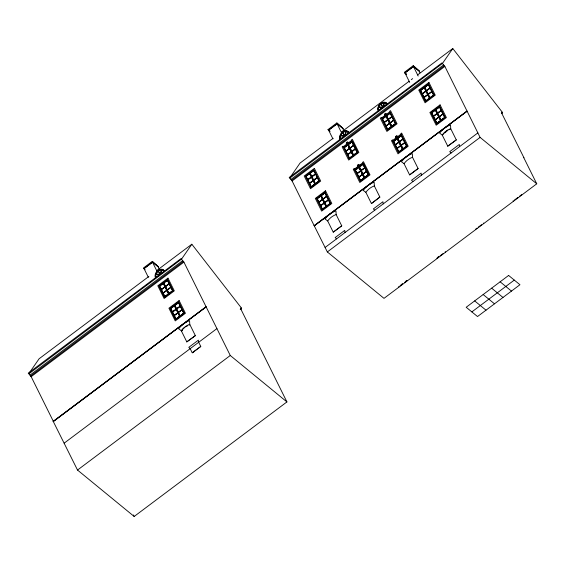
<?xml version="1.0" encoding="UTF-8"?>
<svg xmlns="http://www.w3.org/2000/svg" width="565" height="565" viewBox="0 0 565 565"><rect width="100%" height="100%" fill="white"/><g stroke="black" fill="none" stroke-linecap="round" stroke-linejoin="round"><path stroke-width="0.85" d="M164.676 270.953L164.281 270.903M349.248 132.528L348.859 132.478M160.404 273.94L161.795 269.915L162.183 269.978A5.099 3.764 -50.7 0 1 163.808 271.066L163.942 271.285M344.982 135.522L346.366 131.49L346.762 131.56A5.099 3.764 -50.7 0 1 348.379 132.648L348.513 132.867M383.169 106.877L384.56 102.851L384.949 102.922A5.099 3.764 -50.7 0 1 386.573 104.009L386.707 104.228M387.343 104.059L387.23 103.967A5.756 4.245 -50.7 0 0 380.768 103.381A5.756 4.245 -50.7 0 0 378.232 110.712L387.399 103.741M240.217 309.338L241.622 308.285L191.839 244.228L181.57 259.081L28.864 373.832L28.25 373.168L181.005 258.615L183.915 262.111L206.091 306.788L53.244 421.391L206.091 306.788M241.057 307.819L241.276 309.104L240.57 308.525L286.928 401.92L134.173 516.474L77.518 470.052L53.145 421.229M502.575 112.583L452.791 48.526L442.515 63.379L289.817 178.13L289.202 177.474L441.95 62.92L444.86 66.409L467.043 111.086L314.197 225.696L467.043 111.086M502.01 112.124L502.229 113.41L501.515 112.831L523.96 157.769M181.782 330.829L182.198 330.278M182.001 330.808L182.326 330.377M340.158 139.442L349.043 132.606A5.756 4.245 -50.7 0 0 342.574 132.019A5.756 4.245 -50.7 0 0 340.045 139.35L340.335 139.216M445.679 132.012L446.258 131.56M152.268 261.39L158.49 266.892L152.268 261.39L143.439 268.008L145.085 269.752M329.656 131.334L328.011 129.59L336.839 122.965L343.068 128.467L336.839 122.965M406.687 74.594L404.392 72.313L413.213 65.688L419.442 71.19L413.213 65.688M143.771 268.679L152.599 262.061M328.35 130.261L337.171 123.643M404.724 72.984L413.552 66.366M159.379 269.286L158.207 266.92L152.543 262.28L144.054 268.643L148.355 277.309M332.933 138.891L328.632 130.225L337.114 123.862L342.778 128.502L343.958 130.868M419.936 72.8L419.159 71.225L413.495 66.585L405.006 72.949L409.696 82.398M148.899 276.426L39.091 358.782L28.815 373.635L31.16 376.664L53.336 421.342M156.646 270.621L191.839 244.228M333.124 138.27L300.043 163.08L289.767 177.94L292.112 180.962L314.098 225.534M341.571 131.935L409.145 81.261M411.264 79.672L412.669 78.62M417.599 74.926L452.791 48.526M155.58 277.86L155.728 277.577A5.431 4.004 -50.7 0 1 158.115 270.663A5.431 4.004 -50.7 0 1 164.21 271.214L164.323 271.306M164.21 271.214L164.577 271.115L155.728 277.577M340.045 139.35L340.3 139.16A5.431 4.004 -50.7 0 1 342.687 132.238A5.431 4.004 -50.7 0 1 348.789 132.796L348.902 132.888A5.431 4.004 -50.7 0 0 342.8 132.33A5.431 4.004 -50.7 0 0 340.413 139.251L340.3 139.16M378.232 110.712L378.486 110.521A5.431 4.004 -50.7 0 1 380.874 103.6A5.431 4.004 -50.7 0 1 386.976 104.158L387.089 104.25A5.431 4.004 -50.7 0 0 380.987 103.692A5.431 4.004 -50.7 0 0 378.599 110.613L378.486 110.521M29.987 375.146L182.742 260.592M290.94 179.451L443.687 64.897M30.454 376.085L183.201 261.524M291.399 180.383L444.154 65.83M31.16 376.664L183.915 262.111M292.112 180.962L444.86 66.409M346.606 143.03L346.225 143.312L346.959 143.927M347.489 142.359L347.871 142.076L347.984 143.164M384.793 114.391L384.412 114.674L385.153 115.288M385.683 113.72L386.065 113.438L386.17 114.526M167.565 279.583L159.026 285.897L164.472 297.013M390.33 112.52L381.785 118.841L387.406 130.091L395.895 123.728L390.274 112.477M428.517 83.881L419.972 90.202L425.537 101.403M164.881 296.463L168.462 293.864L163.214 283.362L159.69 286.003L164.938 296.505M169.055 293.419L163.808 282.91L167.332 280.275L172.579 290.777L168.999 293.369M349.516 158.087L344.269 147.578L347.786 144.937L349.523 148.369L345.95 150.968M425.89 100.81L420.643 90.301L424.167 87.66L429.414 98.169L425.833 100.761M159.747 286.045L163.271 283.404M163.864 282.959L167.388 280.318M306.131 176.266L309.655 173.625M310.249 173.18L313.773 170.538M344.325 147.627L347.842 144.986L349.467 148.327M348.436 144.541L351.96 141.9L353.641 145.283L350.06 147.882M386.029 116.348L382.512 118.989L384.193 122.372M390.147 113.261L386.63 115.903L388.31 119.286M420.699 90.351L424.223 87.709M424.816 87.264L428.334 84.623M161.371 289.386L164.952 286.794M165.489 286.3L169.069 283.708M307.763 179.606L311.336 177.007M311.873 176.52L315.454 173.921M387.71 119.731L384.136 122.33L382.456 118.94L385.973 116.298L391.227 126.807L387.647 129.399L385.966 126.016L389.483 123.375M391.827 116.644L388.254 119.243L386.566 115.853L390.09 113.212L395.338 123.721L391.764 126.313L390.083 122.93L393.6 120.288L390.14 122.972L391.82 126.362M422.323 93.691L425.904 91.092M426.441 90.605L430.014 88.006M165.559 286.448L169.083 283.807M307.833 179.755L311.357 177.113M311.951 176.668L315.468 174.027M350.138 148.03L353.662 145.389L355.343 148.772M387.731 119.837L384.207 122.478L385.888 125.861L389.469 123.269M391.849 116.75L388.325 119.392L390.005 122.775L393.586 120.183M425.918 91.198L422.394 93.839L425.975 91.24M426.511 90.753L430.036 88.112M165.616 286.497L169.14 283.856M307.89 179.804L311.414 177.163M312.007 176.711L315.524 174.069M350.194 148.072L353.718 145.431L355.399 148.821L351.818 151.413M387.788 119.879L384.264 122.52L385.944 125.91M391.905 116.793L388.381 119.434L390.062 122.824M426.568 90.796L430.092 88.154M163.13 292.924L166.703 290.325M167.247 289.838L170.821 287.239M309.514 183.138L313.095 180.546M313.632 180.051L317.212 177.459M347.701 154.499L351.282 151.907L349.601 148.524L346.077 151.159L349.544 148.475L351.225 151.858M424.075 97.222L427.656 94.63M428.192 94.136L431.773 91.544M167.318 289.986L170.842 287.345M309.592 183.293L313.109 180.652M313.702 180.207L317.226 177.565M347.779 154.655L351.296 152.013L352.977 155.396M351.889 151.568L355.413 148.927L357.094 152.31M424.153 97.378L427.677 94.736M428.27 94.284L431.787 91.65M167.374 290.036L170.898 287.394M309.648 183.335L313.165 180.694M313.759 180.249L317.283 177.608M347.835 154.697L351.352 152.056L353.033 155.446L349.46 158.038M351.946 151.611L355.47 148.969L357.151 152.359L353.577 154.951M389.546 123.417L386.022 126.059L387.703 129.449M424.209 97.42L427.733 94.779M428.327 94.334L431.844 91.692M311.273 186.676L314.846 184.084L309.599 173.575L306.075 176.216L311.329 186.725M429.951 97.674L433.525 95.082L428.277 84.573L424.76 87.215L430.007 97.724M164.514 297.084L173.017 290.565L164.577 297.056M310.898 187.305L319.458 180.955L313.9 169.754L305.411 176.118L311.033 187.368L319.515 181.005M395.839 123.679L387.272 130.028L395.726 123.587M434.026 95.04L425.459 101.389L433.948 95.026M357.73 165.439L357.348 165.729L358.09 166.343M358.62 164.775L359.001 164.486L359.107 165.58M395.917 136.801L395.535 137.09L396.277 137.705M396.807 136.137L397.188 135.847L397.294 136.942M316.534 198.527L325.023 192.164L330.645 203.421L322.156 209.785L316.534 198.527L325.08 192.213M401.397 134.887L392.915 141.25L398.53 152.508L407.019 146.144L401.397 134.887L392.972 141.299M178.695 301.993L170.206 308.356L175.772 319.564L184.254 313.201L178.639 301.95L170.15 308.313L175.715 319.522L184.197 313.151M354.785 169.938L363.267 163.575L368.832 174.783L360.343 181.146L354.728 169.888L363.21 163.525L368.776 174.733L360.216 181.082L368.663 174.642M439.641 106.298L431.159 112.661L436.724 123.869L445.206 117.506L439.584 106.248L431.102 112.612L436.667 123.82M176.012 318.872L179.585 316.28L174.338 305.771L170.821 308.412L176.068 318.921M180.179 315.835L174.931 305.326L178.455 302.685L183.703 313.194L180.122 315.786M360.639 180.496L355.392 169.994L358.916 167.353L360.654 170.785L357.073 173.377M437.013 123.219L431.766 112.718L435.29 110.076L440.538 120.578L436.957 123.177M170.877 308.462L174.394 305.82M174.988 305.375L178.512 302.734M317.262 198.675L320.786 196.034M321.379 195.589L324.896 192.947M355.449 170.037L358.973 167.395L360.597 170.736M359.566 166.95L363.083 164.309L364.764 167.699L361.19 170.291M397.16 138.757L393.636 141.398L395.316 144.788M401.277 135.671L397.753 138.312L399.434 141.702M431.822 112.76L435.347 110.118M435.94 109.674L439.464 107.032M172.502 311.802L176.075 309.203M176.612 308.716L180.193 306.117M318.886 202.016L322.467 199.424M323.003 198.929L326.577 196.338M398.841 142.147L395.26 144.739L393.579 141.356L397.103 138.715L402.351 149.216L398.77 151.816L397.089 148.425L400.613 145.784M402.958 139.061L399.377 141.653L397.696 138.27L401.221 135.628L406.468 146.13L402.887 148.729L401.207 145.339L404.731 142.698M433.447 116.1L437.027 113.509M437.564 113.014L441.145 110.422M176.69 308.864L180.214 306.223M318.957 202.171L322.481 199.53M323.074 199.078L326.598 196.443M361.261 170.439L364.785 167.798L366.466 171.188M398.855 142.246L395.338 144.887L397.018 148.277L400.592 145.685M402.972 139.16L399.448 141.801L401.129 145.191L404.709 142.599M437.642 113.162L441.159 110.521M176.746 308.907L180.27 306.265M319.013 202.214L322.537 199.572M323.131 199.127L326.655 196.486M361.318 170.489L364.842 167.847L366.523 171.237L362.942 173.829M398.911 142.295L395.394 144.937L397.075 148.327M403.029 139.209L399.504 141.85L401.192 145.24M437.698 113.212L441.216 110.571M174.253 315.334L177.834 312.742M178.371 312.247L181.951 309.655M320.638 205.554L324.218 202.962M324.755 202.468L328.336 199.876M358.832 176.916L362.405 174.324L360.724 170.934L357.207 173.575L360.668 170.891L362.349 174.274M435.205 119.639L438.786 117.047M439.323 116.552L442.896 113.961M178.441 312.403L181.965 309.761M320.715 205.702L324.239 203.061M324.833 202.616L328.35 199.975M358.902 177.064L362.426 174.423L364.107 177.813M363.02 173.978L366.544 171.336L368.225 174.726M438.8 117.146L435.276 119.787L438.857 117.195M439.393 116.701L442.918 114.059M178.498 312.445L182.022 309.804M320.772 205.752L324.296 203.11M324.889 202.666L328.406 200.024M358.959 177.113L362.483 174.472L364.164 177.855L360.583 180.454M363.076 174.027L366.6 171.386L368.281 174.769L364.7 177.368M400.67 145.834L397.146 148.475L398.826 151.858M404.787 142.747L401.263 145.389L402.944 148.772M439.45 116.75L442.974 114.109M322.396 209.092L325.977 206.493L320.729 195.991L317.205 198.633L322.453 209.135M441.074 120.091L444.655 117.492L439.408 106.99L435.883 109.631L441.131 120.133M322.022 209.721L330.589 203.372M406.962 146.095L398.403 152.444L406.849 146.003M53.414 421.49L206.161 306.936L230.273 355.498L286.928 401.92M314.366 225.795L467.114 111.234L480.095 137.387L536.75 183.809L383.995 298.362L327.34 251.941L314.197 225.696M186.704 341.867L195.405 335.589L186.838 341.931L181.28 330.723L178.688 328.83L179.338 327.983A18.461 13.624 -50.7 0 1 188.668 320.991L189.579 320.666L189.762 324.359L195.328 335.568M379.765 197.079L371.488 203.527M447.657 146.173L456.351 139.887M333.23 232.151L341.712 225.788L336.147 214.58L335.963 210.886L335.052 211.211A18.461 13.624 -50.7 0 0 325.73 218.203L325.073 219.051L327.665 220.943L333.23 232.151L341.79 225.802M64.17 443.158L216.918 328.604M325.115 247.456L477.87 132.902M193.053 352.44L194.36 351.458M327.34 251.941L480.095 137.387M77.518 470.052L230.273 355.498M401.115 284.774L402.421 283.8M405.684 281.349L406.991 280.374M437.345 257.605L438.652 256.63M399.985 285.897L402.591 283.934M404.554 282.472L407.16 280.508M436.865 258.233L438.821 256.764M440.128 255.79L443.391 253.339M475.702 229.107L477.008 228.126M478.315 227.151L481.578 224.701M514.545 199.982L517.808 197.531M519.765 196.062L521.728 194.593M471.853 311.908L514.284 280.092M189.162 325.059L189.755 324.847M382.3 107.534L378.748 107.209L378.621 107.668A5.099 3.764 -50.7 0 0 378.663 109.935L378.762 110.182M344.113 136.172L340.561 135.847L340.434 136.306A5.099 3.764 -50.7 0 0 340.476 138.573L340.575 138.821M159.535 274.59L155.989 274.272L155.855 274.724A5.099 3.764 -50.7 0 0 155.898 276.998L155.996 277.245M357.532 152.225L349.085 158.666L357.638 152.268L352.087 141.116M310.863 187.227L319.387 180.941M321.986 209.643L330.511 203.358M184.084 313.059L175.602 319.423M418.164 168.525L409.682 174.889M192.305 352.807L200.794 346.444L192.227 352.793L190.179 348.654L188.788 347.341L198.35 340.172L198.661 342.291L200.773 346.338M442.226 135.028L439.641 133.135L440.29 132.288A18.461 13.624 -50.7 0 1 449.613 125.296L450.531 124.964L450.715 128.665L456.28 139.873L447.791 146.236L442.226 135.028A14.111 10.417 -50.7 0 1 450.715 128.665M404.039 163.666L401.454 161.774L402.103 160.926A18.461 13.624 -50.7 0 1 411.426 153.934L412.337 153.602L412.528 157.303L418.086 168.511L409.604 174.875L404.039 163.666A14.111 10.417 -50.7 0 1 412.528 157.303M365.852 192.305L363.26 190.412L363.916 189.565A18.461 13.624 -50.7 0 1 373.239 182.573L374.15 182.241L374.341 185.941L379.899 197.15L371.417 203.513L365.852 192.305A14.111 10.417 -50.7 0 1 374.341 185.941M404.392 72.313L406.263 73.98M328.011 129.59L329.974 131.193M328.632 130.225L329.889 131.257M500.131 281.808L511.466 291.095M491.649 288.178L502.977 297.458M483.16 294.542L494.495 303.822M474.678 300.905L486.006 310.185M451.131 152.96L449.74 151.639L459.296 144.471L459.613 146.596M412.937 181.598L411.553 180.277L421.109 173.109L421.426 175.235M374.75 210.237L373.366 208.923L382.922 201.747L383.24 203.873M336.563 238.875L335.172 237.561L344.735 230.386L345.053 232.512M513.091 200.794L513.444 201.175M483.386 223.062L483.746 223.443M445.199 251.7L445.559 252.089M398.523 286.709L398.883 287.091M385.358 115.133L384.539 114.059L385.556 113.297L385.959 114.688M396.489 137.549L395.662 136.469L396.679 135.706L397.082 137.097M347.171 143.771L346.352 142.698L347.369 141.935L347.772 143.326M358.302 166.188L357.476 165.114L358.493 164.344L358.895 165.736M523.769 157.656L536.75 183.809M428.461 83.839L434.082 95.09L425.593 101.453L420.035 90.245M433.715 95.054L428.376 84.298L424.513 87.194L429.852 97.95M444.839 117.471L439.499 106.707L435.636 109.61L440.983 120.366M429.598 98.141L424.259 87.384L420.395 90.28L425.735 101.036M440.728 120.557L435.382 109.801L431.526 112.696L436.865 123.453M413.495 66.585L418.185 76.035M395.528 123.693L390.189 112.936L386.326 115.832L391.665 126.588M406.652 146.109L401.312 135.353L397.449 138.248L402.796 149.005M391.411 126.779L386.072 116.023L382.208 118.918L387.548 129.675M402.534 149.195L397.195 138.439L393.339 141.335L398.678 152.091M357.341 152.331L352.002 141.575L348.139 144.471L353.478 155.227M368.465 174.747L363.125 163.991L359.262 166.887L364.602 177.643M353.584 145.24L351.903 141.85L348.379 144.492L353.634 155.001M364.707 167.65L363.027 164.267L359.51 166.908L364.757 177.41M353.224 155.417L347.885 144.661L344.021 147.557L349.361 158.313M364.347 177.834L359.008 167.078L355.145 169.973L360.491 180.729M337.114 123.862L341.811 133.312M319.154 180.97L313.808 170.213L309.952 173.109L315.291 183.865M330.278 203.386L324.939 192.63L321.075 195.525L326.415 206.281M315.037 184.056L309.698 173.3L305.835 176.195L311.174 186.951M326.16 206.472L320.821 195.716L316.958 198.612L322.297 209.368M167.508 279.534L173.13 290.784L164.641 297.148L159.083 285.947M172.763 290.756L167.424 279.993L163.56 282.888L168.907 293.652M183.893 313.165L178.547 302.409L174.691 305.305L180.03 316.061M168.653 293.842L163.306 283.079L159.45 285.975L164.789 296.738M179.776 316.252L174.437 305.495L170.574 308.391L175.913 319.147M152.543 262.28L157.232 271.73M133.411 514.934L134.173 516.474M155.467 277.768A5.756 4.245 -50.7 0 1 158.002 270.437A5.756 4.245 -50.7 0 1 164.464 271.023M155.968 277.577A5.269 3.884 -50.7 0 1 158.285 270.868A5.269 3.884 -50.7 0 1 164.196 271.405M181.28 330.723A14.111 10.417 -50.7 0 1 189.762 324.359M181.45 330.864A14.111 10.417 -50.7 0 1 183.251 328.745M183.915 328.103A14.111 10.417 -50.7 0 1 184.607 327.502M185.32 326.937A14.111 10.417 -50.7 0 1 186.055 326.415M186.888 326.182A13.786 10.177 -50.7 0 1 187.637 325.758M340.54 139.152A5.269 3.884 -50.7 0 1 342.856 132.443A5.269 3.884 -50.7 0 1 348.774 132.98M378.727 110.514A5.269 3.884 -50.7 0 1 381.043 103.805A5.269 3.884 -50.7 0 1 386.961 104.341M442.395 135.169A14.111 10.417 -50.7 0 1 445.552 131.8M447.007 130.713A14.111 10.417 -50.7 0 1 447.755 130.233M447.099 130.953A13.786 10.177 -50.7 0 1 447.833 130.48M449.345 129.689A13.786 10.177 -50.7 0 1 450.114 129.357M445.1 132.733A13.574 10.015 -50.7 0 1 445.771 132.154M327.665 220.943A14.111 10.417 -50.7 0 1 336.147 214.58M161.534 269.893L160.072 274.124L158.468 270.889L158.871 270.621A5.099 3.764 -50.7 0 1 161.124 269.886L161.534 269.893M346.112 131.468L344.65 135.706L343.047 132.471L343.449 132.196A5.099 3.764 -50.7 0 1 345.702 131.461L346.112 131.468M384.299 102.83L382.837 107.068L381.234 103.833L381.636 103.557A5.099 3.764 -50.7 0 1 383.889 102.823L384.299 102.83M156.272 273.524L156.088 273.976L159.817 274.315L158.214 271.08L157.833 271.398A5.099 3.764 -50.7 0 0 156.272 273.524M340.843 135.106L340.66 135.558L344.396 135.897L342.793 132.662L342.404 132.98A5.099 3.764 -50.7 0 0 340.843 135.106M379.03 106.467L378.854 106.919L382.583 107.258L380.98 104.024L380.598 104.341A5.099 3.764 -50.7 0 0 379.03 106.467M343.004 146.286L342.157 146.921L348.683 160.065L358.867 152.43L352.341 139.28L351.494 139.915L351.713 140.367L343.23 146.731L343.004 146.286M381.191 117.64L380.344 118.283L386.87 131.426L397.054 123.792L390.528 110.641L389.68 111.277L389.899 111.729L381.417 118.092L381.191 117.64M167.989 278.149L157.805 285.784L164.111 298.49L174.295 290.848L167.989 278.149M314.373 168.37L304.189 176.005L310.496 188.703L320.68 181.068L314.373 168.37M428.941 82.455L418.757 90.089L425.064 102.788L435.241 95.153L428.941 82.455M352.143 141.158L343.598 147.479L349.219 158.73L357.709 152.366L352.143 141.158M313.716 170.489L310.192 173.13L315.44 183.639L318.964 180.998L313.716 170.489M164.966 286.893L161.449 289.534L165.022 286.942M166.724 290.431L163.2 293.073L166.781 290.481M354.135 168.695L353.28 169.331L359.813 182.481L369.997 174.846L363.464 161.696L362.617 162.332L362.843 162.776L354.354 169.147L354.135 168.695M392.322 140.056L391.474 140.692L398 153.842L408.184 146.208L401.651 133.058L400.804 133.693L401.03 134.138L392.541 140.508L392.322 140.056M179.112 300.566L168.928 308.2L175.235 320.899L185.419 313.264L179.112 300.566M325.504 190.779L315.319 198.421L321.626 211.119L331.803 203.485L325.504 190.779M440.064 104.864L429.88 112.506L436.187 125.204L446.371 117.569L440.064 104.864M324.84 192.905L321.323 195.547L326.57 206.048L330.087 203.407L324.84 192.905M176.096 309.309L172.572 311.951L176.153 309.352M437.042 113.607L433.525 116.249L437.098 113.657M177.848 312.848L174.331 315.489L177.904 312.89M445.093 117.28L436.554 123.728L445.093 117.28M508.62 275.445L466.189 307.268L477.517 316.548L519.948 284.732L508.62 275.445"/></g></svg>
